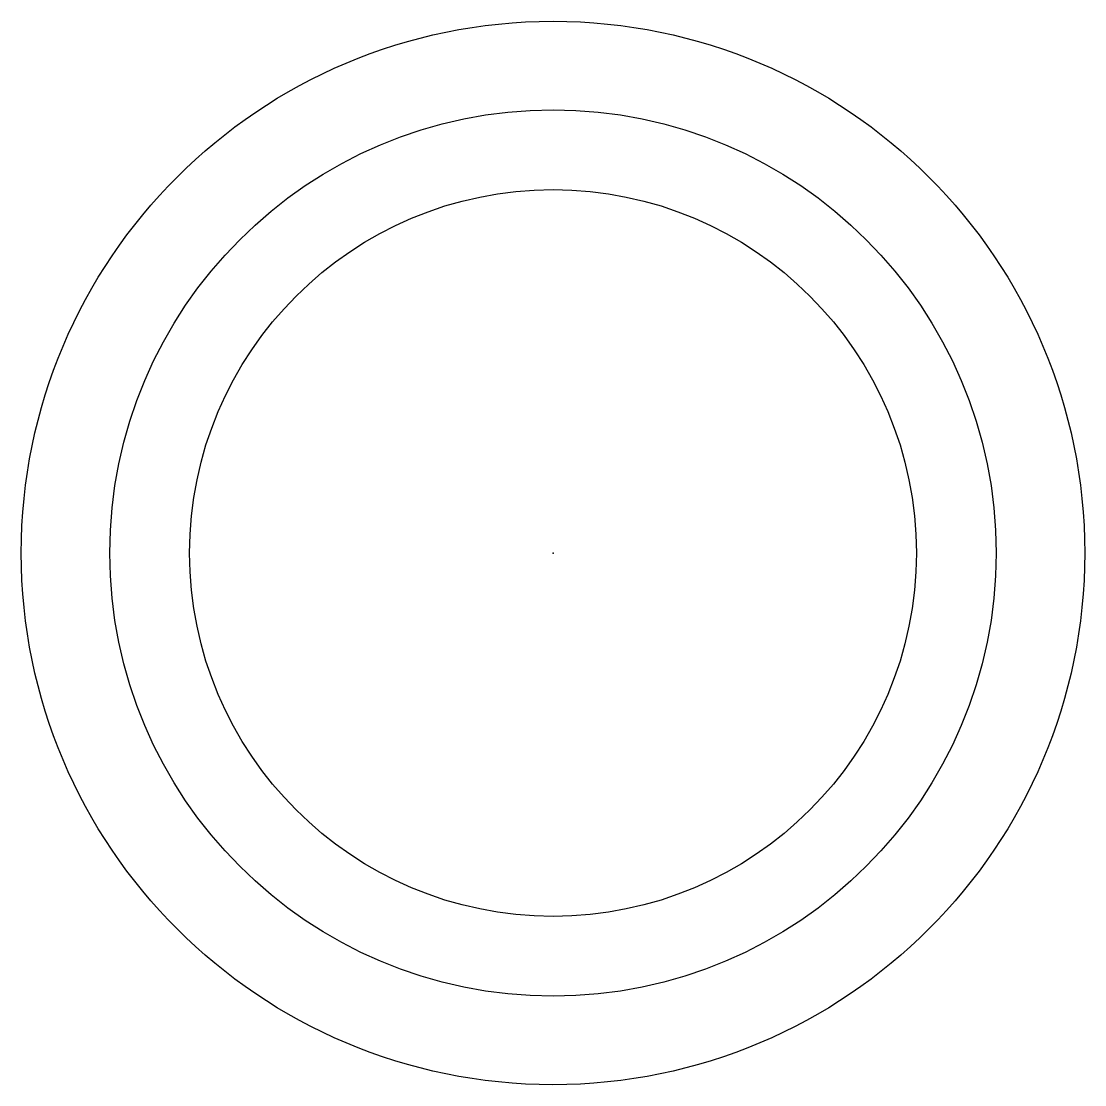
# Model space of a CAD drawing. Header units: millimetres. Extents: x -30 to 30, y -30 to 30.
import ezdxf

# ---------------------------------------------------------------- set-up
doc = ezdxf.new("R2010")
doc.units = ezdxf.units.MM
doc.layers.get('0').update_dxf_attribs({"linetype": 'CONTINUOUS'})

msp = doc.modelspace()

# ---------------------------------------------------------------- linework, layer by layer
for radius in [30, 25, 20.5]:
    msp.add_circle((0, 0), radius)
msp.add_point((0, 0))

doc.saveas('drawing.dxf')
